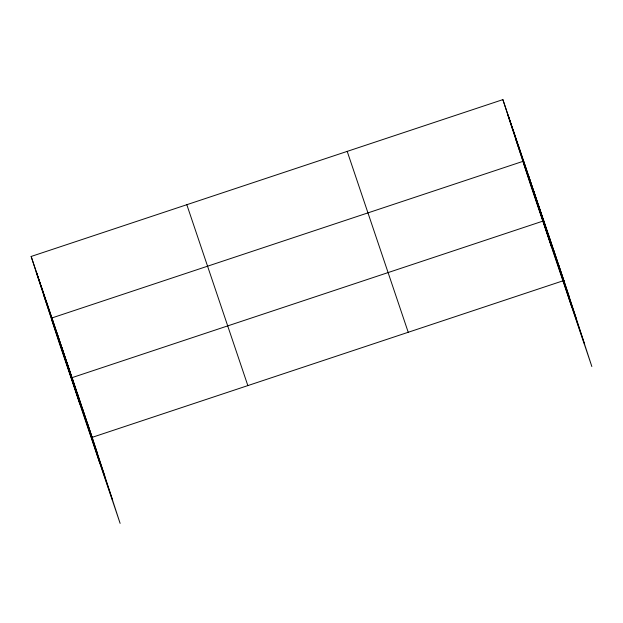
<?xml version="1.0" encoding="UTF-8"?>
<svg xmlns="http://www.w3.org/2000/svg" width="623" height="623" viewBox="0 0 623 623"><rect width="100%" height="100%" fill="white"/><g stroke="black" fill="none" stroke-linecap="round" stroke-linejoin="round"><path stroke-width="0.93" d="M31.15 256.458L92.173 437.346L120.122 523.375L59.099 342.479L31.15 256.458L502.878 99.625L563.901 280.521L591.85 366.542L530.827 185.654L502.878 99.625M542.874 221.126L72.034 377.655L99.984 463.676M92.173 437.346L563.901 280.521M507.979 115.333L569.001 296.229M515.517 138.54L576.54 319.435M523.289 162.447L584.312 343.343M347.206 151.381L408.229 332.277M186.822 204.702L247.845 385.598M36.251 272.165L97.281 453.061M43.797 295.364L104.82 476.26M51.561 319.272L112.584 500.168M558.862 265.6L563.971 281.308M553.831 250.672L558.932 266.379M548.793 235.751L553.902 251.458M543.762 220.83L571.712 306.851M538.724 205.901L543.832 221.609M533.693 190.981L538.794 206.688M528.654 176.052L533.763 191.767M551.573 247.152L523.624 161.131L51.896 317.956L79.845 403.984M518.437 145.759L523.538 161.466M513.251 130.378L518.352 146.086M508.064 115.006L513.165 130.713M87.142 422.425L92.243 438.133M82.104 407.504L87.212 423.212M77.073 392.576L82.174 408.283M67.004 362.734L72.104 378.441M61.965 347.805L67.074 363.513M56.934 332.884L62.035 348.592M46.709 302.583L51.818 318.291M41.523 287.203L46.632 302.918M36.336 271.83L41.437 287.538"/></g></svg>
